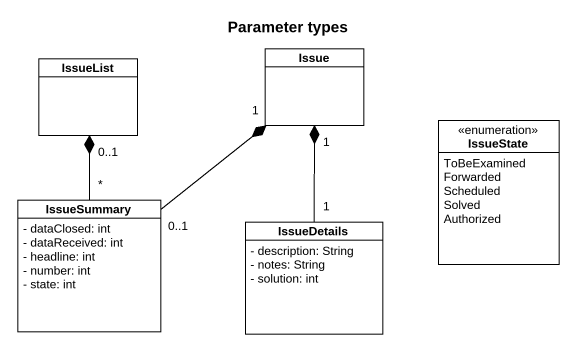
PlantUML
@startuml
title Parameter types
hide circle
hide empty members
skinparam classAttributeIconSize 0
class IssueList
class Issue
enum IssueState {
  ToBeExamined
  Forwarded
  Scheduled
  Solved
  Authorized
}
class IssueSummary {
  - dataClosed: int
  - dataReceived: int
  - headline: int
  - number: int
  - state: int
}
class IssueDetails {
  - description: String
  - notes: String
  - solution: int
}
IssueSummary "*" -up-* "0..1" IssueList
IssueSummary "0..1" -up-* "1" Issue
IssueDetails "1" -up-* "1" Issue
@enduml
